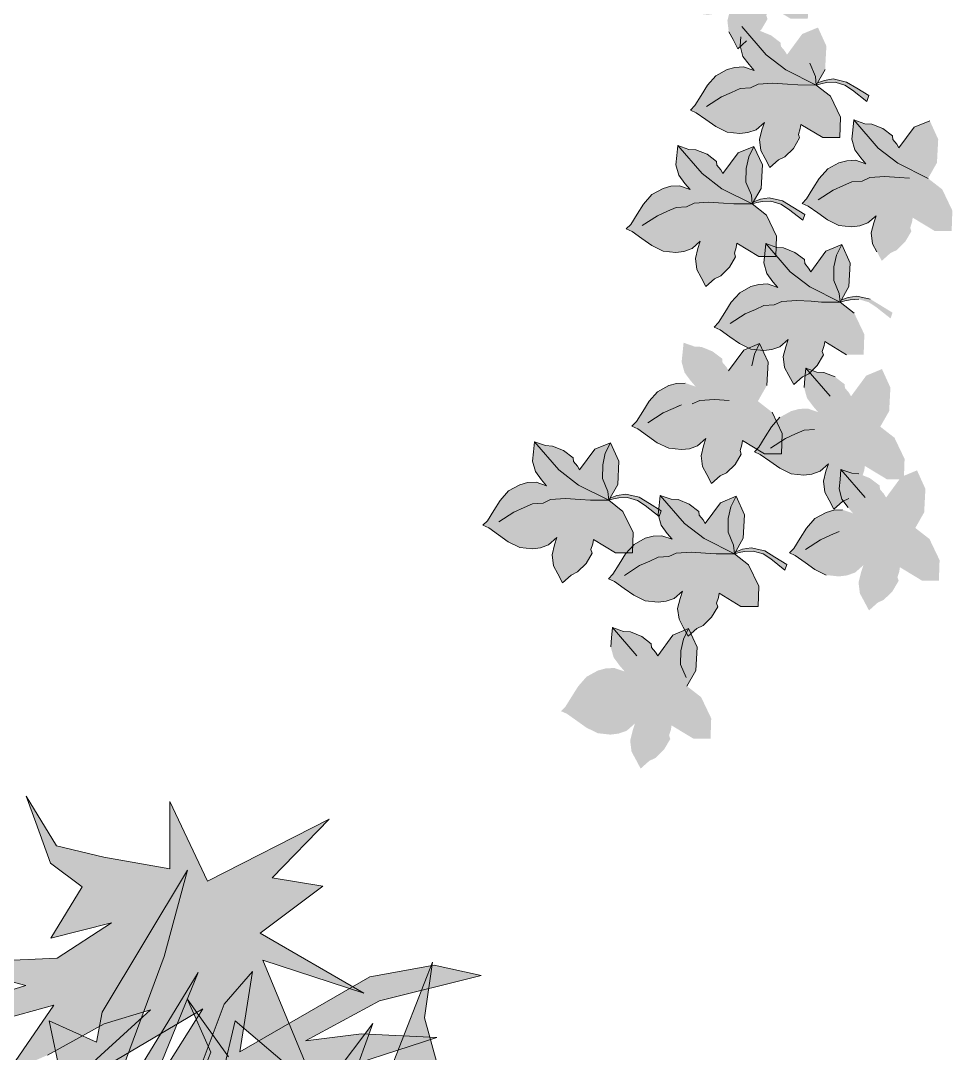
# Model space of a CAD drawing. Header units: metres. Extents: x -2072 to 1581266, y 0 to 323429.
# Drawn here: x 1344.939 to 1347.751, y 2060.964 to 2064.079 of the extents above; entities that cross this region are included whole.
import ezdxf

# ---------------------------------------------------------------- set-up
doc = ezdxf.new("R2010")
doc.units = ezdxf.units.M
doc.layers.add('ДЕНДРОПАРК', color=250, linetype='Continuous', lineweight=30)

# ---------------------------------------------------------------- blocks, each defined once
blk = doc.blocks.new('A$C3AC663BE')
at = {"layer": 'ДЕНДРОПАРК', "lineweight": 5}
h = blk.add_hatch(color=79, dxfattribs=at)
h.set_gradient(color1=(61, 99, 44), one_color=1, tint=1)
h.paths.add_polyline_path([(-0.0568, 0.7404), (-0.0645, 0.6867), (-0.0422, 0.6196), (0.0018, 0.5768), (0.0389, 0.6125), (0.0588, 0.6872), (0.0691, 0.6792), (0.0852, 0.6705), (0.0901, 0.6604), (0.1251, 0.6506), (0.1614, 0.6501), (0.1814, 0.6567), (0.2164, 0.658), (0.208, 0.6877), (0.2007, 0.714), (0.1808, 0.7406), (0.1547, 0.757), (0.1341, 0.7679), (0.1675, 0.7694), (0.1913, 0.7803), (0.2108, 0.7948), (0.2356, 0.8245), (0.2487, 0.8606), (0.2554, 0.896), (0.2621, 0.9314), (0.2695, 0.9493), (0.2501, 0.9502), (0.2151, 0.9589), (0.1802, 0.9677), (0.1419, 0.9708), (0.1046, 0.9607), (0.0832, 0.949), (0.0634, 0.932), (0.0481, 0.9023), (0.0468, 0.9255), (0.0428, 0.9561), (0.0269, 0.9853), (0.006, 1.0029), (-0.0174, 1.023), (-0.0332, 0.9917), (-0.0476, 0.9764), (-0.0623, 0.9432), (-0.0681, 0.9073), (-0.0608, 0.8986), (-0.0597, 0.8803), (-0.0567, 0.8677), (-0.1329, 0.8808), (-0.1809, 0.8621), (-0.1604, 0.8041), (-0.1088, 0.7558)])
h = blk.add_hatch(color=79, dxfattribs=at)
h.set_gradient(color1=(61, 99, 44), one_color=1, tint=1)
h.paths.add_polyline_path([(-0.0447, 0.3166), (-0.0524, 0.2629), (-0.0301, 0.1958), (0.0139, 0.1529), (0.0511, 0.1886), (0.071, 0.2634), (0.0812, 0.2554), (0.0973, 0.2467), (0.1022, 0.2365), (0.1372, 0.2267), (0.1735, 0.2262), (0.1935, 0.2329), (0.2285, 0.2341), (0.2201, 0.2638), (0.2128, 0.2902), (0.1929, 0.3168), (0.1668, 0.3332), (0.1462, 0.3441), (0.1797, 0.3456), (0.2034, 0.3564), (0.2229, 0.371), (0.2477, 0.4006), (0.2609, 0.4367), (0.2675, 0.4722), (0.2742, 0.5076), (0.2816, 0.5255), (0.2622, 0.5263), (0.2272, 0.5351), (0.1923, 0.5438), (0.154, 0.547), (0.1167, 0.5368), (0.0953, 0.5252), (0.0755, 0.5082), (0.0602, 0.4784), (0.0589, 0.5017), (0.0549, 0.5323), (0.0391, 0.5615), (0.0182, 0.5791), (-0.0053, 0.5991), (-0.0211, 0.5679), (-0.0355, 0.5525), (-0.0502, 0.5193), (-0.0559, 0.4834), (-0.0487, 0.4748), (-0.0476, 0.4565), (-0.0446, 0.4438), (-0.1208, 0.457), (-0.1688, 0.4382), (-0.1483, 0.3803), (-0.0966, 0.332)])
h = blk.add_hatch(color=79, dxfattribs=at)
h.set_gradient(color1=(61, 99, 44), one_color=1, tint=1)
h.paths.add_polyline_path([(0.3672, 0.3044), (0.3595, 0.2508), (0.3818, 0.1837), (0.4259, 0.1408), (0.463, 0.1765), (0.4829, 0.2513), (0.4931, 0.2433), (0.5092, 0.2346), (0.5141, 0.2244), (0.5491, 0.2146), (0.5854, 0.2141), (0.6054, 0.2207), (0.6404, 0.222), (0.632, 0.2517), (0.6247, 0.2781), (0.6048, 0.3047), (0.5787, 0.3211), (0.5581, 0.332), (0.5916, 0.3335), (0.6153, 0.3443), (0.6348, 0.3589), (0.6597, 0.3885), (0.6728, 0.4246), (0.6795, 0.4601), (0.6861, 0.4955), (0.6935, 0.5134), (0.6741, 0.5142), (0.6392, 0.523), (0.6042, 0.5317), (0.5659, 0.5349), (0.5286, 0.5247), (0.5072, 0.5131), (0.4874, 0.4961), (0.4721, 0.4663), (0.4708, 0.4896), (0.4668, 0.5202), (0.451, 0.5494), (0.4301, 0.567), (0.4066, 0.587), (0.3908, 0.5558), (0.3765, 0.5404), (0.3617, 0.5072), (0.356, 0.4713), (0.3632, 0.4626), (0.3643, 0.4443), (0.3673, 0.4317), (0.2911, 0.4449), (0.2431, 0.4261), (0.2636, 0.3682), (0.3153, 0.3199)])
h = blk.add_hatch(color=79, dxfattribs=at)
h.set_gradient(color1=(61, 99, 44), one_color=1, tint=1)
h.paths.add_polyline_path([(-0.5244, 0.0448), (-0.5321, -0.0089), (-0.5098, -0.076), (-0.4658, -0.1189), (-0.4287, -0.0831), (-0.4088, -0.0084), (-0.3985, -0.0164), (-0.3824, -0.0251), (-0.3775, -0.0353), (-0.3425, -0.045), (-0.3062, -0.0455), (-0.2862, -0.0389), (-0.2512, -0.0376), (-0.2596, -0.008), (-0.2669, 0.0184), (-0.2868, 0.045), (-0.3129, 0.0614), (-0.3335, 0.0723), (-0.3001, 0.0738), (-0.2763, 0.0846), (-0.2568, 0.0992), (-0.232, 0.1289), (-0.2189, 0.165), (-0.2122, 0.2004), (-0.2055, 0.2358), (-0.1981, 0.2537), (-0.2175, 0.2546), (-0.2525, 0.2633), (-0.2874, 0.272), (-0.3257, 0.2752), (-0.363, 0.265), (-0.3844, 0.2534), (-0.4042, 0.2364), (-0.4195, 0.2066), (-0.4208, 0.2299), (-0.4248, 0.2605), (-0.4407, 0.2897), (-0.4616, 0.3073), (-0.485, 0.3274), (-0.5008, 0.2961), (-0.5152, 0.2807), (-0.5299, 0.2475), (-0.5357, 0.2117), (-0.5284, 0.203), (-0.5273, 0.1847), (-0.5243, 0.172), (-0.6005, 0.1852), (-0.6485, 0.1665), (-0.628, 0.1085), (-0.5764, 0.0602)])
h = blk.add_hatch(color=79, dxfattribs=at)
h.set_gradient(color1=(61, 99, 44), one_color=1, tint=1)
h.paths.add_polyline_path([(-0.0447, 0.3166), (-0.0564, 0.3074), (-0.0704, 0.2986), (-0.0942, 0.288), (-0.1254, 0.2853), (-0.1522, 0.291), (-0.2044, 0.3068), (-0.2037, 0.2884), (-0.162, 0.281), (-0.1262, 0.2747), (-0.0853, 0.2808), (-0.0623, 0.2945), (-0.0459, 0.3091)])
h = blk.add_hatch(color=79, dxfattribs=at)
h.set_gradient(color1=(61, 99, 44), one_color=1, tint=1)
h.paths.add_polyline_path([(0.3672, 0.3044), (0.3555, 0.2953), (0.3415, 0.2865), (0.3177, 0.2758), (0.2865, 0.2732), (0.2597, 0.2789), (0.2075, 0.2947), (0.2082, 0.2763), (0.2499, 0.2689), (0.2857, 0.2626), (0.3266, 0.2687), (0.3496, 0.2824), (0.366, 0.297)])
h = blk.add_hatch(color=79, dxfattribs=at)
h.set_gradient(color1=(61, 99, 44), one_color=1, tint=1)
h.paths.add_polyline_path([(0.0575, -0.138), (0.0497, -0.1916), (0.072, -0.2587), (0.1161, -0.3016), (0.1532, -0.2659), (0.1731, -0.1911), (0.1833, -0.1992), (0.1995, -0.2078), (0.2043, -0.218), (0.2393, -0.2278), (0.2757, -0.2283), (0.2956, -0.2217), (0.3306, -0.2204), (0.3222, -0.1907), (0.315, -0.1643), (0.2951, -0.1377), (0.2689, -0.1213), (0.2483, -0.1104), (0.2818, -0.1089), (0.3055, -0.0981), (0.325, -0.0835), (0.3499, -0.0539), (0.363, -0.0178), (0.3697, 0.0176), (0.373, 0.0353), (0.3837, 0.071), (0.3644, 0.0718), (0.3294, 0.0806), (0.2944, 0.0893), (0.2562, 0.0925), (0.2188, 0.0823), (0.1974, 0.0707), (0.1777, 0.0536), (0.1623, 0.0239), (0.161, 0.0471), (0.157, 0.0777), (0.1412, 0.1069), (0.1203, 0.1246), (0.0968, 0.1446), (0.081, 0.1134), (0.0667, 0.098), (0.0519, 0.0648), (0.0462, 0.0289), (0.0534, 0.0202), (0.0545, 0.0019), (0.0575, -0.0107), (-0.0187, 0.0025), (-0.0667, -0.0163), (-0.0461, -0.0742), (0.0055, -0.1226)])
h = blk.add_hatch(color=79, dxfattribs=at)
h.set_gradient(color1=(61, 99, 44), one_color=1, tint=1)
h.paths.add_polyline_path([(-0.3145, -0.2011), (-0.3223, -0.2548), (-0.3, -0.3219), (-0.2559, -0.3648), (-0.2188, -0.329), (-0.1989, -0.2543), (-0.1887, -0.2623), (-0.1725, -0.271), (-0.1677, -0.2811), (-0.1327, -0.2909), (-0.0964, -0.2914), (-0.0764, -0.2848), (-0.0414, -0.2835), (-0.0498, -0.2538), (-0.0571, -0.2275), (-0.077, -0.2009), (-0.1031, -0.1845), (-0.1237, -0.1736), (-0.0902, -0.1721), (-0.0665, -0.1613), (-0.047, -0.1467), (-0.0221, -0.117), (-0.009, -0.0809), (-0.0023, -0.0455), (0.0044, -0.0101), (0.0117, 0.0078), (-0.0077, 0.0087), (-0.0426, 0.0174), (-0.0776, 0.0261), (-0.1159, 0.0293), (-0.1532, 0.0191), (-0.1746, 0.0075), (-0.1944, -0.0095), (-0.2097, -0.0393), (-0.211, -0.016), (-0.215, 0.0146), (-0.2308, 0.0438), (-0.2517, 0.0614), (-0.2752, 0.0815), (-0.291, 0.0502), (-0.3053, 0.0349), (-0.3201, 0.0016), (-0.3258, -0.0342), (-0.3186, -0.0429), (-0.3175, -0.0612), (-0.3145, -0.0738), (-0.3907, -0.0607), (-0.4387, -0.0794), (-0.4182, -0.1374), (-0.3665, -0.1857)])
h = blk.add_hatch(color=79, dxfattribs=at)
h.set_gradient(color1=(61, 99, 44), one_color=1, tint=1)
h.paths.add_polyline_path([(-0.0644, -0.5067), (-0.0722, -0.5603), (-0.0499, -0.6274), (-0.0058, -0.6703), (0.0313, -0.6346), (0.0512, -0.5598), (0.0614, -0.5678), (0.0776, -0.5765), (0.0824, -0.5867), (0.1174, -0.5965), (0.1538, -0.597), (0.1737, -0.5904), (0.2087, -0.5891), (0.2003, -0.5594), (0.193, -0.533), (0.1731, -0.5064), (0.147, -0.49), (0.1264, -0.4791), (0.1599, -0.4776), (0.1836, -0.4668), (0.2031, -0.4522), (0.228, -0.4226), (0.2411, -0.3865), (0.2478, -0.3511), (0.2545, -0.3156), (0.2618, -0.2977), (0.2424, -0.2969), (0.2075, -0.2881), (0.1725, -0.2794), (0.1342, -0.2762), (0.0969, -0.2864), (0.0755, -0.298), (0.0557, -0.315), (0.0404, -0.3448), (0.0391, -0.3215), (0.0351, -0.291), (0.0193, -0.2617), (-0.0016, -0.2441), (-0.0251, -0.2241), (-0.0409, -0.2553), (-0.0552, -0.2707), (-0.07, -0.3039), (-0.0757, -0.3398), (-0.0685, -0.3485), (-0.0674, -0.3668), (-0.0644, -0.3794), (-0.1406, -0.3662), (-0.1886, -0.385), (-0.1681, -0.4429), (-0.1164, -0.4912)])
h = blk.add_hatch(color=79, dxfattribs=at)
h.set_gradient(color1=(61, 99, 44), one_color=1, tint=1)
h.paths.add_polyline_path([(0.2903, -0.6856), (0.2826, -0.7393), (0.3049, -0.8064), (0.3489, -0.8493), (0.3861, -0.8135), (0.406, -0.7388), (0.4162, -0.7468), (0.4323, -0.7555), (0.4372, -0.7657), (0.4722, -0.7755), (0.5085, -0.7759), (0.5285, -0.7693), (0.5635, -0.768), (0.5551, -0.7384), (0.5478, -0.712), (0.5279, -0.6854), (0.5018, -0.669), (0.4812, -0.6581), (0.5147, -0.6566), (0.5384, -0.6458), (0.5579, -0.6312), (0.5827, -0.6015), (0.5959, -0.5655), (0.6025, -0.53), (0.6092, -0.4946), (0.6166, -0.4767), (0.5972, -0.4758), (0.5622, -0.4671), (0.5273, -0.4584), (0.489, -0.4552), (0.4517, -0.4654), (0.4303, -0.477), (0.4105, -0.494), (0.3952, -0.5238), (0.3939, -0.5005), (0.3899, -0.4699), (0.3741, -0.4407), (0.3532, -0.4231), (0.3297, -0.403), (0.3139, -0.4343), (0.2995, -0.4497), (0.2848, -0.4829), (0.2791, -0.5187), (0.2863, -0.5274), (0.2874, -0.5457), (0.2904, -0.5584), (0.2142, -0.5452), (0.1662, -0.564), (0.1867, -0.6219), (0.2384, -0.6702)])
h = blk.add_hatch(color=79, dxfattribs=at)
h.set_gradient(color1=(61, 99, 44), one_color=1, tint=1)
h.paths.add_polyline_path([(-0.0644, -0.5067), (-0.0761, -0.5158), (-0.0902, -0.5246), (-0.114, -0.5353), (-0.1452, -0.5379), (-0.1719, -0.5322), (-0.2242, -0.5164), (-0.2235, -0.5348), (-0.1818, -0.5422), (-0.146, -0.5485), (-0.1051, -0.5424), (-0.0821, -0.5287), (-0.0657, -0.5141)])
h = blk.add_hatch(color=79, dxfattribs=at)
h.set_gradient(color1=(61, 99, 44), one_color=1, tint=1)
h.paths.add_polyline_path([(-0.1756, -0.9511), (-0.1833, -1.0048), (-0.1611, -1.0719), (-0.117, -1.1147), (-0.0799, -1.079), (-0.06, -1.0043), (-0.0498, -1.0123), (-0.0336, -1.0209), (-0.0287, -1.0311), (0.0063, -1.0409), (0.0426, -1.0414), (0.0625, -1.0348), (0.0975, -1.0335), (0.0892, -1.0038), (0.0819, -0.9775), (0.062, -0.9509), (0.0359, -0.9344), (0.0153, -0.9236), (0.0487, -0.9221), (0.0724, -0.9112), (0.092, -0.8966), (0.1168, -0.867), (0.1299, -0.8309), (0.1366, -0.7955), (0.1433, -0.7601), (0.1506, -0.7421), (0.1313, -0.7413), (0.0963, -0.7326), (0.0613, -0.7238), (0.0231, -0.7207), (-0.0142, -0.7308), (-0.0357, -0.7425), (-0.0554, -0.7595), (-0.0708, -0.7892), (-0.072, -0.766), (-0.076, -0.7354), (-0.0919, -0.7062), (-0.1128, -0.6885), (-0.1362, -0.6685), (-0.152, -0.6998), (-0.1664, -0.7151), (-0.1811, -0.7483), (-0.1869, -0.7842), (-0.1797, -0.7929), (-0.1785, -0.8112), (-0.1756, -0.8238), (-0.2518, -0.8107), (-0.2997, -0.8294), (-0.2792, -0.8874), (-0.2276, -0.9357)])
h = blk.add_hatch(color=79, dxfattribs=at)
h.set_gradient(color1=(61, 99, 44), one_color=1, tint=1)
h.paths.add_polyline_path([(0.2903, -0.6856), (0.2786, -0.6947), (0.2646, -0.7036), (0.2408, -0.7142), (0.2096, -0.7169), (0.1828, -0.7112), (0.1306, -0.6953), (0.1313, -0.7138), (0.173, -0.7211), (0.2088, -0.7275), (0.2497, -0.7213), (0.2727, -0.7077), (0.2891, -0.6931)])
h = blk.add_hatch(color=79, dxfattribs=at)
h.set_gradient(color1=(61, 99, 44), one_color=1, tint=1)
h.paths.add_polyline_path([(0.2412, -1.09), (0.2335, -1.1436), (0.2558, -1.2108), (0.2998, -1.2536), (0.337, -1.2179), (0.3569, -1.1432), (0.3671, -1.1512), (0.3832, -1.1598), (0.3881, -1.17), (0.4231, -1.1798), (0.4594, -1.1803), (0.4794, -1.1737), (0.5144, -1.1724), (0.506, -1.1427), (0.4987, -1.1164), (0.4788, -1.0897), (0.4527, -1.0733), (0.4321, -1.0624), (0.4656, -1.0609), (0.4893, -1.0501), (0.5088, -1.0355), (0.5336, -1.0059), (0.5468, -0.9698), (0.5535, -0.9344), (0.5601, -0.899), (0.5675, -0.881), (0.5481, -0.8802), (0.5132, -0.8715), (0.4782, -0.8627), (0.4399, -0.8595), (0.4026, -0.8697), (0.3812, -0.8813), (0.3614, -0.8984), (0.3461, -0.9281), (0.3448, -0.9049), (0.3408, -0.8743), (0.325, -0.8451), (0.3041, -0.8274), (0.2806, -0.8074), (0.2648, -0.8387), (0.2505, -0.854), (0.2357, -0.8872), (0.23, -0.9231), (0.2372, -0.9318), (0.2383, -0.9501), (0.2413, -0.9627), (0.1651, -0.9495), (0.1171, -0.9683), (0.1376, -1.0263), (0.1893, -1.0746)])
h = blk.add_hatch(color=79, dxfattribs=at)
h.set_gradient(color1=(61, 99, 44), one_color=1, tint=1)
h.paths.add_polyline_path([(0.2412, -1.09), (0.2295, -1.0991), (0.2155, -1.108), (0.1917, -1.1186), (0.1605, -1.1213), (0.1337, -1.1155), (0.0815, -1.0997), (0.0822, -1.1181), (0.1239, -1.1255), (0.1597, -1.1318), (0.2006, -1.1257), (0.2236, -1.112), (0.24, -1.0974)])
h = blk.add_hatch(color=79, dxfattribs=at)
h.set_gradient(color1=(61, 99, 44), one_color=1, tint=1)
h.paths.add_polyline_path([(0.4622, -1.3885), (0.4544, -1.4422), (0.4767, -1.5093), (0.5208, -1.5522), (0.5579, -1.5164), (0.5778, -1.4417), (0.588, -1.4497), (0.6042, -1.4584), (0.609, -1.4686), (0.644, -1.4783), (0.6804, -1.4788), (0.7003, -1.4722), (0.7353, -1.4709), (0.7269, -1.4412), (0.7197, -1.4149), (0.6998, -1.3883), (0.6736, -1.3719), (0.653, -1.361), (0.6865, -1.3595), (0.7102, -1.3487), (0.7297, -1.3341), (0.7546, -1.3044), (0.7677, -1.2683), (0.7744, -1.2329), (0.7811, -1.1975), (0.7884, -1.1796), (0.7691, -1.1787), (0.7341, -1.17), (0.6991, -1.1613), (0.6608, -1.1581), (0.6235, -1.1683), (0.6021, -1.1799), (0.5824, -1.1969), (0.567, -1.2267), (0.5657, -1.2034), (0.5617, -1.1728), (0.5459, -1.1436), (0.525, -1.126), (0.5015, -1.1059), (0.4857, -1.1372), (0.4714, -1.1525), (0.4566, -1.1858), (0.4509, -1.2216), (0.4581, -1.2303), (0.4592, -1.2486), (0.4622, -1.2613), (0.386, -1.2481), (0.338, -1.2668), (0.3586, -1.3248), (0.4102, -1.3731)])
for p, q in [((-0.0568, 0.7404), (-0.0645, 0.6867)), ((-0.0447, 0.7169), (-0.0149, 0.6863)), ((-0.0645, 0.6867), (-0.0422, 0.6196)), ((-0.0149, 0.6863), (-0.0005, 0.6478)), ((0.0389, 0.6125), (0.0588, 0.6872)), ((0.0588, 0.6872), (0.0691, 0.6792)), ((0.1172, 0.7102), (0.2164, 0.658)), ((0.208, 0.6877), (0.2007, 0.714)), ((0.2164, 0.658), (0.208, 0.6877)), ((0.0691, 0.6792), (0.0852, 0.6705)), ((0.0852, 0.6705), (0.0901, 0.6604)), ((0.0901, 0.6604), (0.1251, 0.6506)), ((0.1614, 0.6501), (0.1814, 0.6567)), ((0.1814, 0.6567), (0.2164, 0.658)), ((-0.0005, 0.6478), (0.0048, 0.6124)), ((0.1251, 0.6506), (0.1614, 0.6501)), ((-0.0422, 0.6196), (0.0018, 0.5768)), ((-0.0211, 0.5679), (-0.0053, 0.5991)), ((-0.0053, 0.5991), (0.0182, 0.5791)), ((0.0018, 0.5768), (0.0389, 0.6125)), ((0.0048, 0.6124), (0.0018, 0.5768)), ((-0.0355, 0.5525), (-0.0211, 0.5679)), ((0.0182, 0.5791), (0.0391, 0.5615)), ((0.0391, 0.5615), (0.0549, 0.5323)), ((0.3908, 0.5558), (0.4066, 0.587)), ((0.4066, 0.587), (0.4301, 0.567)), ((0.4301, 0.567), (0.451, 0.5494)), ((-0.0502, 0.5193), (-0.0355, 0.5525)), ((0.0549, 0.5323), (0.0589, 0.5017)), ((0.0953, 0.5252), (0.1167, 0.5368)), ((0.1167, 0.5368), (0.154, 0.547)), ((0.154, 0.547), (0.1923, 0.5438)), ((0.1923, 0.5438), (0.2272, 0.5351)), ((0.2272, 0.5351), (0.2622, 0.5263)), ((0.3617, 0.5072), (0.3765, 0.5404)), ((0.3765, 0.5404), (0.3908, 0.5558)), ((0.451, 0.5494), (0.4668, 0.5202)), ((0.5286, 0.5247), (0.5659, 0.5349)), ((0.5659, 0.5349), (0.6042, 0.5317)), ((0.6042, 0.5317), (0.6392, 0.523)), ((-0.0559, 0.4834), (-0.0502, 0.5193)), ((0.0589, 0.5017), (0.0602, 0.4784)), ((0.0602, 0.4784), (0.0755, 0.5082)), ((0.0755, 0.5082), (0.0953, 0.5252)), ((0.2622, 0.5263), (0.2816, 0.5255)), ((0.2675, 0.4722), (0.2742, 0.5076)), ((0.2742, 0.5076), (0.2816, 0.5255)), ((0.356, 0.4713), (0.3617, 0.5072)), ((0.4668, 0.5202), (0.4708, 0.4896)), ((0.4874, 0.4961), (0.5072, 0.5131)), ((0.5072, 0.5131), (0.5286, 0.5247)), ((0.6392, 0.523), (0.6741, 0.5142)), ((0.6741, 0.5142), (0.6935, 0.5134)), ((0.6861, 0.4955), (0.6935, 0.5134)), ((-0.0487, 0.4748), (-0.0559, 0.4834)), ((-0.0476, 0.4565), (-0.0487, 0.4748)), ((0.2089, 0.454), (0.2405, 0.498)), ((0.2609, 0.4367), (0.2675, 0.4722)), ((0.3632, 0.4626), (0.356, 0.4713)), ((0.4708, 0.4896), (0.4721, 0.4663)), ((0.4721, 0.4663), (0.4874, 0.4961)), ((0.6208, 0.4419), (0.6524, 0.4859)), ((0.6795, 0.4601), (0.6861, 0.4955)), ((-0.1688, 0.4382), (-0.1208, 0.457)), ((-0.1483, 0.3803), (-0.1688, 0.4382)), ((-0.1208, 0.457), (-0.0446, 0.4438)), ((-0.0446, 0.4438), (-0.0476, 0.4565)), ((0.1853, 0.4301), (0.2089, 0.454)), ((0.2431, 0.4261), (0.2911, 0.4449)), ((0.2477, 0.4006), (0.2609, 0.4367)), ((0.2911, 0.4449), (0.3673, 0.4317)), ((0.3643, 0.4443), (0.3632, 0.4626)), ((0.3673, 0.4317), (0.3643, 0.4443)), ((0.5972, 0.418), (0.6208, 0.4419)), ((0.6728, 0.4246), (0.6795, 0.4601)), ((0.1371, 0.3967), (0.1657, 0.4103)), ((0.1657, 0.4103), (0.1853, 0.4301)), ((0.2636, 0.3682), (0.2431, 0.4261)), ((0.5776, 0.3982), (0.5972, 0.418)), ((0.6597, 0.3885), (0.6728, 0.4246)), ((-0.0966, 0.332), (-0.1483, 0.3803)), ((0.0791, 0.3593), (0.1197, 0.3785)), ((0.1197, 0.3785), (0.1371, 0.3967)), ((0.2229, 0.371), (0.2477, 0.4006)), ((0.5316, 0.3664), (0.549, 0.3846)), ((0.549, 0.3846), (0.5776, 0.3982)), ((0.6348, 0.3589), (0.6597, 0.3885)), ((0.0072, 0.3366), (0.0372, 0.346)), ((0.0372, 0.346), (0.0791, 0.3593)), ((0.1462, 0.3441), (0.1797, 0.3456)), ((0.1668, 0.3332), (0.1462, 0.3441)), ((0.1797, 0.3456), (0.2034, 0.3564)), ((0.2034, 0.3564), (0.2229, 0.371)), ((0.3153, 0.3199), (0.2636, 0.3682)), ((0.4491, 0.3339), (0.491, 0.3472)), ((0.491, 0.3472), (0.5316, 0.3664)), ((0.5916, 0.3335), (0.6153, 0.3443)), ((0.6153, 0.3443), (0.6348, 0.3589)), ((-0.0447, 0.3166), (-0.0966, 0.332)), ((-0.0447, 0.3166), (-0.0564, 0.3074)), ((-0.0447, 0.3166), (-0.0524, 0.2629)), ((-0.0459, 0.3091), (-0.0447, 0.3166)), ((-0.0447, 0.3166), (0.0072, 0.3366)), ((-0.0447, 0.3166), (-0.0326, 0.293)), ((-0.0447, 0.3166), (0.0573, 0.3071)), ((0.1929, 0.3168), (0.1668, 0.3332)), ((0.2128, 0.2902), (0.1929, 0.3168)), ((0.3672, 0.3044), (0.3153, 0.3199)), ((0.3672, 0.3044), (0.4191, 0.3245)), ((0.4191, 0.3245), (0.4491, 0.3339)), ((0.5581, 0.332), (0.5916, 0.3335)), ((0.5787, 0.3211), (0.5581, 0.332)), ((0.6048, 0.3047), (0.5787, 0.3211)), ((-0.1522, 0.291), (-0.2044, 0.3068)), ((-0.2044, 0.3068), (-0.2037, 0.2884)), ((-0.2037, 0.2884), (-0.162, 0.281)), ((-0.162, 0.281), (-0.1262, 0.2747)), ((-0.1254, 0.2853), (-0.1522, 0.291)), ((-0.1262, 0.2747), (-0.0853, 0.2808)), ((-0.0942, 0.288), (-0.1254, 0.2853)), ((-0.0704, 0.2986), (-0.0942, 0.288)), ((-0.0853, 0.2808), (-0.0623, 0.2945)), ((-0.0564, 0.3074), (-0.0704, 0.2986)), ((-0.0623, 0.2945), (-0.0459, 0.3091)), ((-0.0326, 0.293), (-0.0028, 0.2624)), ((0.0573, 0.3071), (0.1294, 0.2864)), ((0.1294, 0.2864), (0.2285, 0.2341)), ((0.2597, 0.2789), (0.2075, 0.2947)), ((0.2075, 0.2947), (0.2082, 0.2763)), ((0.2201, 0.2638), (0.2128, 0.2902)), ((0.3415, 0.2865), (0.3177, 0.2758)), ((0.3266, 0.2687), (0.3496, 0.2824)), ((0.3555, 0.2953), (0.3415, 0.2865)), ((0.3496, 0.2824), (0.366, 0.297)), ((0.3672, 0.3044), (0.3555, 0.2953)), ((0.3672, 0.3044), (0.3595, 0.2508)), ((0.366, 0.297), (0.3672, 0.3044)), ((0.3672, 0.3044), (0.3793, 0.2809)), ((0.3672, 0.3044), (0.4693, 0.295)), ((0.3793, 0.2809), (0.4091, 0.2503)), ((0.4693, 0.295), (0.5413, 0.2743)), ((0.6247, 0.2781), (0.6048, 0.3047)), ((-0.3257, 0.2752), (-0.2874, 0.272)), ((-0.2874, 0.272), (-0.2525, 0.2633)), ((-0.2525, 0.2633), (-0.2175, 0.2546)), ((-0.2175, 0.2546), (-0.1981, 0.2537)), ((-0.2055, 0.2358), (-0.1981, 0.2537)), ((-0.0524, 0.2629), (-0.0301, 0.1958)), ((-0.0028, 0.2624), (0.0116, 0.2239)), ((0.0511, 0.1886), (0.071, 0.2634)), ((0.071, 0.2634), (0.0812, 0.2554)), ((0.0812, 0.2554), (0.0973, 0.2467)), ((0.2082, 0.2763), (0.2499, 0.2689)), ((0.2285, 0.2341), (0.2201, 0.2638)), ((0.2499, 0.2689), (0.2857, 0.2626)), ((0.2865, 0.2732), (0.2597, 0.2789)), ((0.2857, 0.2626), (0.3266, 0.2687)), ((0.3177, 0.2758), (0.2865, 0.2732)), ((0.3595, 0.2508), (0.3818, 0.1837)), ((0.4091, 0.2503), (0.4235, 0.2118)), ((0.463, 0.1765), (0.4829, 0.2513)), ((0.4829, 0.2513), (0.4931, 0.2433)), ((0.5413, 0.2743), (0.6404, 0.222)), ((0.632, 0.2517), (0.6247, 0.2781)), ((0.6404, 0.222), (0.632, 0.2517)), ((-0.2708, 0.1822), (-0.2393, 0.2263)), ((-0.2122, 0.2004), (-0.2055, 0.2358)), ((0.0116, 0.2239), (0.0169, 0.1885)), ((0.0973, 0.2467), (0.1022, 0.2365)), ((0.1022, 0.2365), (0.1372, 0.2267)), ((0.1372, 0.2267), (0.1735, 0.2262)), ((0.1735, 0.2262), (0.1935, 0.2329)), ((0.1935, 0.2329), (0.2285, 0.2341)), ((0.4931, 0.2433), (0.5092, 0.2346)), ((0.5092, 0.2346), (0.5141, 0.2244)), ((0.5141, 0.2244), (0.5491, 0.2146)), ((0.5854, 0.2141), (0.6054, 0.2207)), ((0.6054, 0.2207), (0.6404, 0.222)), ((-0.2189, 0.165), (-0.2122, 0.2004)), ((-0.0301, 0.1958), (0.0139, 0.1529)), ((0.0139, 0.1529), (0.0511, 0.1886)), ((0.0169, 0.1885), (0.0139, 0.1529)), ((0.4235, 0.2118), (0.4288, 0.1764)), ((0.5491, 0.2146), (0.5854, 0.2141)), ((-0.314, 0.1385), (-0.2944, 0.1583)), ((-0.2944, 0.1583), (-0.2708, 0.1822)), ((-0.232, 0.1289), (-0.2189, 0.165)), ((0.3818, 0.1837), (0.4259, 0.1408)), ((0.4259, 0.1408), (0.463, 0.1765)), ((0.4288, 0.1764), (0.4259, 0.1408)), ((-0.2568, 0.0992), (-0.232, 0.1289)), ((0.081, 0.1134), (0.0968, 0.1446)), ((0.0968, 0.1446), (0.1203, 0.1246)), ((-0.2763, 0.0846), (-0.2568, 0.0992)), ((0.0519, 0.0648), (0.0667, 0.098)), ((0.0667, 0.098), (0.081, 0.1134)), ((0.1203, 0.1246), (0.1412, 0.1069)), ((0.1412, 0.1069), (0.157, 0.0777)), ((-0.3001, 0.0738), (-0.2763, 0.0846)), ((-0.291, 0.0502), (-0.2752, 0.0815)), ((-0.2752, 0.0815), (-0.2517, 0.0614)), ((0.0462, 0.0289), (0.0519, 0.0648)), ((0.157, 0.0777), (0.161, 0.0471)), ((0.1777, 0.0536), (0.1974, 0.0707)), ((0.1974, 0.0707), (0.2188, 0.0823)), ((0.2188, 0.0823), (0.2562, 0.0925)), ((0.2562, 0.0925), (0.2944, 0.0893)), ((0.2944, 0.0893), (0.3294, 0.0806)), ((0.3294, 0.0806), (0.3644, 0.0718)), ((0.3644, 0.0718), (0.3837, 0.071)), ((0.3764, 0.0531), (0.3837, 0.071)), ((-0.2868, 0.045), (-0.3129, 0.0614)), ((-0.3053, 0.0349), (-0.291, 0.0502)), ((-0.2669, 0.0184), (-0.2868, 0.045)), ((-0.2517, 0.0614), (-0.2308, 0.0438)), ((-0.2308, 0.0438), (-0.215, 0.0146)), ((0.161, 0.0471), (0.1623, 0.0239)), ((0.1623, 0.0239), (0.1777, 0.0536)), ((0.3111, -0.0005), (0.3426, 0.0435)), ((0.3697, 0.0176), (0.3764, 0.0531)), ((-0.3504, 0.0146), (-0.2512, -0.0376)), ((-0.2596, -0.008), (-0.2669, 0.0184)), ((-0.215, 0.0146), (-0.211, -0.016)), ((-0.1944, -0.0095), (-0.1746, 0.0075)), ((-0.1746, 0.0075), (-0.1532, 0.0191)), ((-0.1532, 0.0191), (-0.1159, 0.0293)), ((-0.1159, 0.0293), (-0.0776, 0.0261)), ((-0.0776, 0.0261), (-0.0426, 0.0174)), ((-0.0667, -0.0163), (-0.0187, 0.0025)), ((-0.0426, 0.0174), (-0.0077, 0.0087)), ((-0.0187, 0.0025), (0.0575, -0.0107)), ((-0.0077, 0.0087), (0.0117, 0.0078)), ((0.0044, -0.0101), (0.0117, 0.0078)), ((0.0534, 0.0202), (0.0462, 0.0289)), ((0.0545, 0.0019), (0.0534, 0.0202)), ((0.0575, -0.0107), (0.0545, 0.0019)), ((0.363, -0.0178), (0.3697, 0.0176)), ((-0.2512, -0.0376), (-0.2596, -0.008)), ((-0.211, -0.016), (-0.2097, -0.0393)), ((-0.2097, -0.0393), (-0.1944, -0.0095)), ((-0.0461, -0.0742), (-0.0667, -0.0163)), ((-0.061, -0.0637), (-0.0294, -0.0196)), ((-0.0023, -0.0455), (0.0044, -0.0101)), ((0.2678, -0.0442), (0.2875, -0.0244)), ((0.2875, -0.0244), (0.3111, -0.0005)), ((0.3499, -0.0539), (0.363, -0.0178)), ((-0.3062, -0.0455), (-0.2862, -0.0389)), ((-0.2862, -0.0389), (-0.2512, -0.0376)), ((-0.009, -0.0809), (-0.0023, -0.0455)), ((0.2219, -0.076), (0.2393, -0.0579)), ((0.2777, -0.0343), (0.2678, -0.0442)), ((0.325, -0.0835), (0.3499, -0.0539)), ((-0.1042, -0.1074), (-0.0846, -0.0876)), ((-0.0846, -0.0876), (-0.061, -0.0637)), ((0.0055, -0.1226), (-0.0461, -0.0742)), ((-0.0221, -0.117), (-0.009, -0.0809)), ((0.1812, -0.0952), (0.2219, -0.076)), ((0.3055, -0.0981), (0.325, -0.0835)), ((-0.1328, -0.121), (-0.1042, -0.1074)), ((0.1393, -0.1085), (0.1812, -0.0952)), ((0.2818, -0.1089), (0.3055, -0.0981)), ((0.0497, -0.1916), (0.072, -0.2587)), ((0.1532, -0.2659), (0.1731, -0.1911)), ((-0.1405, -0.2313), (-0.0414, -0.2835)), ((-0.0498, -0.2538), (-0.0571, -0.2275)), ((-0.0409, -0.2553), (-0.0251, -0.2241)), ((-0.0251, -0.2241), (-0.0016, -0.2441)), ((-0.0016, -0.2441), (0.0193, -0.2617)), ((0.1138, -0.2306), (0.1191, -0.266)), ((-0.07, -0.3039), (-0.0552, -0.2707)), ((-0.0552, -0.2707), (-0.0409, -0.2553)), ((-0.0414, -0.2835), (-0.0498, -0.2538)), ((0.0193, -0.2617), (0.0351, -0.291)), ((0.072, -0.2587), (0.1161, -0.3016)), ((0.0969, -0.2864), (0.1342, -0.2762)), ((0.1161, -0.3016), (0.1532, -0.2659)), ((0.1191, -0.266), (0.1161, -0.3016)), ((0.1342, -0.2762), (0.1725, -0.2794)), ((0.1725, -0.2794), (0.2075, -0.2881)), ((-0.1327, -0.2909), (-0.0964, -0.2914)), ((-0.0964, -0.2914), (-0.0764, -0.2848)), ((-0.0764, -0.2848), (-0.0414, -0.2835)), ((-0.0757, -0.3398), (-0.07, -0.3039)), ((0.0351, -0.291), (0.0391, -0.3215)), ((0.0557, -0.315), (0.0755, -0.298)), ((0.0755, -0.298), (0.0969, -0.2864)), ((0.2075, -0.2881), (0.2424, -0.2969)), ((0.2424, -0.2969), (0.2618, -0.2977)), ((0.2545, -0.3156), (0.2618, -0.2977)), ((-0.0685, -0.3485), (-0.0757, -0.3398)), ((0.0391, -0.3215), (0.0404, -0.3448)), ((0.0404, -0.3448), (0.0557, -0.315)), ((0.1891, -0.3692), (0.2207, -0.3252)), ((0.2478, -0.3511), (0.2545, -0.3156)), ((-0.1406, -0.3662), (-0.0644, -0.3794)), ((-0.0674, -0.3668), (-0.0685, -0.3485)), ((-0.0644, -0.3794), (-0.0674, -0.3668)), ((0.1655, -0.3931), (0.1891, -0.3692)), ((0.2411, -0.3865), (0.2478, -0.3511)), ((0.1459, -0.4129), (0.1655, -0.3931)), ((0.228, -0.4226), (0.2411, -0.3865)), ((0.3139, -0.4343), (0.3297, -0.403)), ((0.3297, -0.403), (0.3532, -0.4231)), ((0.0999, -0.4447), (0.1173, -0.4266)), ((0.1173, -0.4266), (0.1459, -0.4129)), ((0.2031, -0.4522), (0.228, -0.4226)), ((0.2995, -0.4497), (0.3139, -0.4343)), ((0.3532, -0.4231), (0.3741, -0.4407)), ((0.0174, -0.4772), (0.0593, -0.4639)), ((0.0593, -0.4639), (0.0999, -0.4447)), ((0.1599, -0.4776), (0.1836, -0.4668)), ((0.1836, -0.4668), (0.2031, -0.4522)), ((0.2848, -0.4829), (0.2995, -0.4497)), ((0.3741, -0.4407), (0.3899, -0.4699)), ((0.4303, -0.477), (0.4517, -0.4654)), ((0.4517, -0.4654), (0.489, -0.4552)), ((0.489, -0.4552), (0.5273, -0.4584)), ((0.5273, -0.4584), (0.5622, -0.4671)), ((0.5622, -0.4671), (0.5972, -0.4758)), ((-0.0644, -0.5067), (-0.1164, -0.4912)), ((-0.0644, -0.5067), (-0.0126, -0.4867)), ((-0.0126, -0.4867), (0.0174, -0.4772)), ((0.1264, -0.4791), (0.1599, -0.4776)), ((0.147, -0.49), (0.1264, -0.4791)), ((0.1731, -0.5064), (0.147, -0.49)), ((0.2791, -0.5187), (0.2848, -0.4829)), ((0.3899, -0.4699), (0.3939, -0.5005)), ((0.3952, -0.5238), (0.4105, -0.494)), ((0.4105, -0.494), (0.4303, -0.477)), ((0.5972, -0.4758), (0.6166, -0.4767)), ((0.6025, -0.53), (0.6092, -0.4946)), ((0.6092, -0.4946), (0.6166, -0.4767)), ((-0.0902, -0.5246), (-0.114, -0.5353)), ((-0.1051, -0.5424), (-0.0821, -0.5287)), ((-0.0761, -0.5158), (-0.0902, -0.5246)), ((-0.0821, -0.5287), (-0.0657, -0.5141)), ((-0.0644, -0.5067), (-0.0761, -0.5158)), ((-0.0644, -0.5067), (-0.0722, -0.5603)), ((-0.0657, -0.5141), (-0.0644, -0.5067)), ((-0.0644, -0.5067), (-0.0524, -0.5302)), ((-0.0644, -0.5067), (0.0376, -0.5161)), ((0.0376, -0.5161), (0.1096, -0.5368)), ((0.193, -0.533), (0.1731, -0.5064)), ((0.2863, -0.5274), (0.2791, -0.5187)), ((0.2874, -0.5457), (0.2863, -0.5274)), ((0.3939, -0.5005), (0.3952, -0.5238)), ((0.5439, -0.5482), (0.5755, -0.5041)), ((-0.146, -0.5485), (-0.1051, -0.5424)), ((-0.0722, -0.5603), (-0.0499, -0.6274)), ((-0.0524, -0.5302), (-0.0225, -0.5608)), ((0.0313, -0.6346), (0.0512, -0.5598)), ((0.0512, -0.5598), (0.0614, -0.5678)), ((0.1096, -0.5368), (0.2087, -0.5891)), ((0.1662, -0.564), (0.2142, -0.5452)), ((0.2003, -0.5594), (0.193, -0.533)), ((0.2087, -0.5891), (0.2003, -0.5594)), ((0.2142, -0.5452), (0.2904, -0.5584)), ((0.2904, -0.5584), (0.2874, -0.5457)), ((0.5203, -0.5721), (0.5439, -0.5482)), ((0.5959, -0.5655), (0.6025, -0.53)), ((-0.0225, -0.5608), (-0.0081, -0.5993)), ((0.0614, -0.5678), (0.0776, -0.5765)), ((0.0776, -0.5765), (0.0824, -0.5867)), ((0.0824, -0.5867), (0.1174, -0.5965)), ((0.1538, -0.597), (0.1737, -0.5904)), ((0.1867, -0.6219), (0.1662, -0.564)), ((0.1737, -0.5904), (0.2087, -0.5891)), ((0.5007, -0.5919), (0.5203, -0.5721)), ((0.5827, -0.6015), (0.5959, -0.5655)), ((-0.0081, -0.5993), (-0.0028, -0.6347)), ((0.1174, -0.5965), (0.1538, -0.597)), ((0.2384, -0.6702), (0.1867, -0.6219)), ((0.4547, -0.6237), (0.4721, -0.6055)), ((0.4721, -0.6055), (0.5007, -0.5919)), ((0.5579, -0.6312), (0.5827, -0.6015)), ((-0.0499, -0.6274), (-0.0058, -0.6703)), ((-0.0058, -0.6703), (0.0313, -0.6346)), ((-0.0028, -0.6347), (-0.0058, -0.6703)), ((0.3722, -0.6561), (0.4141, -0.6429)), ((0.4141, -0.6429), (0.4547, -0.6237)), ((0.5147, -0.6566), (0.5384, -0.6458)), ((0.5384, -0.6458), (0.5579, -0.6312)), ((0.2903, -0.6856), (0.2384, -0.6702)), ((0.2903, -0.6856), (0.3422, -0.6656)), ((0.3422, -0.6656), (0.3722, -0.6561)), ((0.4812, -0.6581), (0.5147, -0.6566)), ((0.5018, -0.669), (0.4812, -0.6581)), ((0.5279, -0.6854), (0.5018, -0.669)), ((-0.1128, -0.6885), (-0.0919, -0.7062)), ((-0.0919, -0.7062), (-0.076, -0.7354)), ((0.1828, -0.7112), (0.1306, -0.6953)), ((0.1306, -0.6953), (0.1313, -0.7138)), ((0.1313, -0.7138), (0.173, -0.7211)), ((0.2096, -0.7169), (0.1828, -0.7112)), ((0.2408, -0.7142), (0.2096, -0.7169)), ((0.2646, -0.7036), (0.2408, -0.7142)), ((0.2497, -0.7213), (0.2727, -0.7077)), ((0.2786, -0.6947), (0.2646, -0.7036)), ((0.2727, -0.7077), (0.2891, -0.6931)), ((0.2903, -0.6856), (0.2786, -0.6947)), ((0.2903, -0.6856), (0.2826, -0.7393)), ((0.2891, -0.6931), (0.2903, -0.6856)), ((0.2903, -0.6856), (0.3024, -0.7092)), ((0.2903, -0.6856), (0.3923, -0.695)), ((0.3024, -0.7092), (0.3322, -0.7398)), ((0.3923, -0.695), (0.4644, -0.7158)), ((0.4644, -0.7158), (0.5635, -0.768)), ((0.5478, -0.712), (0.5279, -0.6854)), ((0.5551, -0.7384), (0.5478, -0.712)), ((-0.076, -0.7354), (-0.072, -0.766)), ((-0.0554, -0.7595), (-0.0357, -0.7425)), ((-0.0357, -0.7425), (-0.0142, -0.7308)), ((-0.0142, -0.7308), (0.0231, -0.7207)), ((0.0231, -0.7207), (0.0613, -0.7238)), ((0.0613, -0.7238), (0.0963, -0.7326)), ((0.0963, -0.7326), (0.1313, -0.7413)), ((0.1313, -0.7413), (0.1506, -0.7421)), ((0.1433, -0.7601), (0.1506, -0.7421)), ((0.173, -0.7211), (0.2088, -0.7275)), ((0.2088, -0.7275), (0.2497, -0.7213)), ((0.2826, -0.7393), (0.3049, -0.8064)), ((0.3322, -0.7398), (0.3466, -0.7782)), ((0.3861, -0.8135), (0.406, -0.7388)), ((0.406, -0.7388), (0.4162, -0.7468)), ((0.4162, -0.7468), (0.4323, -0.7555)), ((0.5635, -0.768), (0.5551, -0.7384)), ((-0.072, -0.766), (-0.0708, -0.7892)), ((-0.0708, -0.7892), (-0.0554, -0.7595)), ((0.078, -0.8137), (0.1095, -0.7696)), ((0.1366, -0.7955), (0.1433, -0.7601)), ((0.3466, -0.7782), (0.3519, -0.8137)), ((0.4323, -0.7555), (0.4372, -0.7657)), ((0.4372, -0.7657), (0.4722, -0.7755)), ((0.4722, -0.7755), (0.5085, -0.7759)), ((0.5085, -0.7759), (0.5285, -0.7693)), ((0.5285, -0.7693), (0.5635, -0.768)), ((0.1299, -0.8309), (0.1366, -0.7955)), ((0.2648, -0.8387), (0.2806, -0.8074)), ((0.2806, -0.8074), (0.3041, -0.8274)), ((0.3049, -0.8064), (0.3489, -0.8493)), ((0.0348, -0.8574), (0.0544, -0.8375)), ((0.0544, -0.8375), (0.078, -0.8137)), ((0.1168, -0.867), (0.1299, -0.8309)), ((0.2505, -0.854), (0.2648, -0.8387)), ((0.3041, -0.8274), (0.325, -0.8451)), ((0.3489, -0.8493), (0.3861, -0.8135)), ((0.3519, -0.8137), (0.3489, -0.8493)), ((-0.0112, -0.8892), (0.0062, -0.871)), ((0.0062, -0.871), (0.0348, -0.8574)), ((0.092, -0.8966), (0.1168, -0.867)), ((0.2357, -0.8872), (0.2505, -0.854)), ((0.325, -0.8451), (0.3408, -0.8743)), ((0.3812, -0.8813), (0.4026, -0.8697)), ((0.4026, -0.8697), (0.4399, -0.8595)), ((0.4399, -0.8595), (0.4782, -0.8627)), ((0.4782, -0.8627), (0.5132, -0.8715)), ((0.5132, -0.8715), (0.5481, -0.8802)), ((-0.0518, -0.9083), (-0.0112, -0.8892)), ((0.0724, -0.9112), (0.092, -0.8966)), ((0.23, -0.9231), (0.2357, -0.8872)), ((0.3408, -0.8743), (0.3448, -0.9049)), ((0.3461, -0.9281), (0.3614, -0.8984)), ((0.3614, -0.8984), (0.3812, -0.8813)), ((0.5481, -0.8802), (0.5675, -0.881)), ((0.5535, -0.9344), (0.5601, -0.899)), ((0.5601, -0.899), (0.5675, -0.881)), ((-0.1237, -0.9311), (-0.0938, -0.9216)), ((-0.0938, -0.9216), (-0.0518, -0.9083)), ((0.0153, -0.9236), (0.0487, -0.9221)), ((0.0359, -0.9344), (0.0153, -0.9236)), ((0.062, -0.9509), (0.0359, -0.9344)), ((0.0487, -0.9221), (0.0724, -0.9112)), ((0.2372, -0.9318), (0.23, -0.9231)), ((0.2383, -0.9501), (0.2372, -0.9318)), ((0.3448, -0.9049), (0.3461, -0.9281)), ((0.4948, -0.9526), (0.5264, -0.9085)), ((0.5468, -0.9698), (0.5535, -0.9344)), ((-0.1756, -0.9511), (-0.0736, -0.9605)), ((-0.0736, -0.9605), (-0.0016, -0.9813)), ((0.0819, -0.9775), (0.062, -0.9509)), ((0.1171, -0.9683), (0.1651, -0.9495)), ((0.1651, -0.9495), (0.2413, -0.9627)), ((0.2413, -0.9627), (0.2383, -0.9501)), ((0.4712, -0.9764), (0.4948, -0.9526)), ((-0.0016, -0.9813), (0.0975, -1.0335)), ((0.0892, -1.0038), (0.0819, -0.9775)), ((0.1376, -1.0263), (0.1171, -0.9683)), ((0.423, -1.0099), (0.4516, -0.9963)), ((0.4516, -0.9963), (0.4712, -0.9764)), ((0.5336, -1.0059), (0.5468, -0.9698)), ((-0.0799, -1.079), (-0.06, -1.0043)), ((-0.06, -1.0043), (-0.0498, -1.0123)), ((-0.0498, -1.0123), (-0.0336, -1.0209)), ((-0.0336, -1.0209), (-0.0287, -1.0311)), ((0.0975, -1.0335), (0.0892, -1.0038)), ((0.1893, -1.0746), (0.1376, -1.0263)), ((0.4056, -1.0281), (0.423, -1.0099)), ((0.5088, -1.0355), (0.5336, -1.0059)), ((-0.0287, -1.0311), (0.0063, -1.0409)), ((0.0063, -1.0409), (0.0426, -1.0414)), ((0.0426, -1.0414), (0.0625, -1.0348)), ((0.0625, -1.0348), (0.0975, -1.0335)), ((0.3231, -1.0605), (0.365, -1.0472)), ((0.365, -1.0472), (0.4056, -1.0281)), ((0.4656, -1.0609), (0.4893, -1.0501)), ((0.4893, -1.0501), (0.5088, -1.0355)), ((-0.117, -1.1147), (-0.0799, -1.079)), ((0.2412, -1.09), (0.1893, -1.0746)), ((0.2412, -1.09), (0.2295, -1.0991)), ((0.2412, -1.09), (0.2335, -1.1436)), ((0.24, -1.0974), (0.2412, -1.09)), ((0.2412, -1.09), (0.2931, -1.07)), ((0.2412, -1.09), (0.2533, -1.1135)), ((0.2412, -1.09), (0.3433, -1.0994)), ((0.2931, -1.07), (0.3231, -1.0605)), ((0.4321, -1.0624), (0.4656, -1.0609)), ((0.4527, -1.0733), (0.4321, -1.0624)), ((0.4788, -1.0897), (0.4527, -1.0733)), ((0.4987, -1.1164), (0.4788, -1.0897)), ((0.1337, -1.1155), (0.0815, -1.0997)), ((0.0815, -1.0997), (0.0822, -1.1181)), ((0.0822, -1.1181), (0.1239, -1.1255)), ((0.1605, -1.1213), (0.1337, -1.1155)), ((0.1917, -1.1186), (0.1605, -1.1213)), ((0.2155, -1.108), (0.1917, -1.1186)), ((0.2006, -1.1257), (0.2236, -1.112)), ((0.2295, -1.0991), (0.2155, -1.108)), ((0.2236, -1.112), (0.24, -1.0974)), ((0.2533, -1.1135), (0.2831, -1.1441)), ((0.3433, -1.0994), (0.4153, -1.1202)), ((0.4153, -1.1202), (0.5144, -1.1724)), ((0.4857, -1.1372), (0.5015, -1.1059)), ((0.506, -1.1427), (0.4987, -1.1164)), ((0.5015, -1.1059), (0.525, -1.126)), ((0.1239, -1.1255), (0.1597, -1.1318)), ((0.1597, -1.1318), (0.2006, -1.1257)), ((0.525, -1.126), (0.5459, -1.1436))]:
    blk.add_line(p, q, dxfattribs=at)
blk = doc.blocks.new('A$C7AFA278F')
at = {"layer": 'ДЕНДРОПАРК', "linetype": 'Continuous', "lineweight": 5, "ltscale": 10}
h = blk.add_hatch(color=97, dxfattribs=at)
h.set_gradient(color1=(41, 153, 59), one_color=1, tint=1, name='INVCURVED')
h.paths.add_polyline_path([(1.7235, 3.9741), (1.7971, 4.304), (1.8631, 4.5387), (2.1195, 4.6815), (1.9856, 4.6391), (1.7775, 4.5738), (1.6526, 4.4192), (1.4012, 4.5882), (1.4653, 4.2799), (1.299, 4.5599), (1.2982, 5.1439), (1.2385, 4.9464), (1.169, 4.7227), (1.0895, 5.016), (1.244, 5.5703), (1.1079, 5.3226), (0.9271, 5.1836), (1.0634, 4.5873), (0.7371, 4.8319), (0.8145, 4.6289), (0.9598, 4.3372), (1.0196, 4.1014), (0.6135, 4.5889), (1.0141, 3.8387), (0.4642, 4.218), (0.2356, 4.212), (0.5634, 4.0682), (0.6848, 3.9722), (0.4778, 3.8117), (0.9461, 3.6789), (0.5823, 3.2846), (1.2449, 3.5265), (1.058, 3.0273), (1.3816, 3.5348), (1.6043, 3.2098), (1.6574, 3.463), (1.9399, 3.1636), (1.6537, 3.7875), (2.0627, 3.9599)])
h = blk.add_hatch(color=97, dxfattribs=at)
h.set_gradient(color1=(41, 153, 59), one_color=1, tint=1, name='INVCURVED')
h.paths.add_polyline_path([(-0.0688, 3.9324), (0.0064, 3.6028), (-0.0359, 3.172), (-0.0704, 2.7696), (0.0336, 3.0919), (0.14, 3.3676), (0.043, 3.7911), (0.486, 3.5163), (0.2957, 3.7671), (0.5661, 3.5857), (0.8193, 2.6687), (0.854, 3.0468), (0.8312, 3.3295), (1.0159, 2.9487), (1.1221, 2.4335), (1.183, 2.6679), (1.1394, 2.993), (0.7907, 3.6621), (1.1903, 3.5813), (1.0334, 3.7314), (0.4046, 3.9965), (0.6216, 4.1197), (1.1976, 3.8539), (0.3926, 4.3965), (1.2846, 4.022), (1.7129, 3.8861), (1.0193, 4.3456), (0.8685, 4.3802), (0.9864, 4.6141), (0.5065, 4.5329), (0.6657, 5.0452), (0.1712, 4.5422), (0.1256, 5.0733), (0.0514, 4.476), (-0.2894, 4.6739), (-0.2286, 4.4223), (-0.6123, 4.5715), (-0.0859, 4.1309), (-0.3813, 3.7996)])
h = blk.add_hatch(color=62, dxfattribs=at)
h.set_gradient(color1=(172, 192, 17), one_color=1, tint=1, name='SPHERICAL')
h.paths.add_polyline_path([(-0.0688, 3.9324), (0.0064, 3.6028), (-0.0359, 3.172), (-0.0704, 2.7696), (0.0336, 3.0919), (0.14, 3.3676), (0.043, 3.7911), (0.486, 3.5163), (0.2957, 3.7671), (0.5661, 3.5857), (0.8193, 2.6687), (0.854, 3.0468), (0.8312, 3.3295), (1.0159, 2.9487), (1.1221, 2.4335), (1.183, 2.6679), (1.1394, 2.993), (0.7907, 3.6621), (1.1903, 3.5813), (1.0334, 3.7314), (0.4046, 3.9965), (0.6216, 4.1197), (1.1976, 3.8539), (0.3926, 4.3965), (1.2846, 4.022), (1.7129, 3.8861), (1.0193, 4.3456), (0.8685, 4.3802), (0.9864, 4.6141), (0.5065, 4.5329), (0.6657, 5.0452), (0.1712, 4.5422), (0.1256, 5.0733), (0.0514, 4.476), (-0.2894, 4.6739), (-0.2286, 4.4223), (-0.6123, 4.5715), (-0.0859, 4.1309), (-0.3813, 3.7996)])
h = blk.add_hatch(color=97, dxfattribs=at)
h.set_gradient(color1=(41, 153, 59), one_color=1, tint=1, name='INVCURVED')
h.paths.add_polyline_path([(0.2698, 4.0591), (0.5714, 3.9065), (0.7947, 3.8085), (1.0678, 3.9159), (0.95, 3.8395), (0.7674, 3.72), (0.5687, 3.7217), (0.5396, 3.4202), (0.3421, 3.6654), (0.4529, 3.3592), (0.9036, 2.9878), (0.7131, 3.067), (0.4962, 3.1554), (0.6723, 2.9077), (1.1987, 2.6752), (0.9209, 2.7273), (0.6987, 2.6759), (0.3245, 3.1597), (0.3064, 2.7524), (0.1986, 2.941), (0.0655, 3.2386), (-0.0787, 3.4344), (0.0401, 2.8112), (-0.2852, 3.597), (-0.3412, 2.9312), (-0.491, 2.7584), (-0.394, 3.1029), (-0.3911, 3.2577), (-0.6465, 3.1997), (-0.4518, 3.6459), (-0.9874, 3.6151), (-0.3799, 3.9735), (-0.8842, 4.1459), (-0.2867, 4.0737), (-0.3964, 4.4522), (-0.167, 4.3325), (-0.2191, 4.7408), (0.0813, 4.1236), (0.4742, 4.3302)])
for p, q in [((0.9271, 5.1836), (1.0634, 4.5873)), ((1.299, 4.5599), (1.2982, 5.1439)), ((1.169, 4.7227), (1.0895, 5.016)), ((1.2385, 4.9464), (1.169, 4.7227)), ((1.0634, 4.5873), (0.7371, 4.8319)), ((1.8631, 4.5387), (2.1195, 4.6815)), ((2.1195, 4.6815), (1.9856, 4.6391)), ((0.8145, 4.6289), (0.9598, 4.3372)), ((1.9856, 4.6391), (1.7775, 4.5738)), ((0.9864, 4.6141), (0.5065, 4.5329)), ((1.0196, 4.1014), (0.6135, 4.5889)), ((0.6135, 4.5889), (1.0141, 3.8387)), ((0.8685, 4.3802), (0.9864, 4.6141)), ((1.6526, 4.4192), (1.4012, 4.5882)), ((1.4012, 4.5882), (1.4653, 4.2799)), ((1.7775, 4.5738), (1.6526, 4.4192)), ((1.4653, 4.2799), (1.299, 4.5599)), ((1.7971, 4.304), (1.8631, 4.5387)), ((1.1976, 3.8539), (0.3926, 4.3965)), ((0.3926, 4.3965), (1.2846, 4.022)), ((1.0193, 4.3456), (0.8685, 4.3802)), ((0.9598, 4.3372), (1.0196, 4.1014)), ((1.7129, 3.8861), (1.0193, 4.3456)), ((1.7235, 3.9741), (1.7971, 4.304)), ((1.0141, 3.8387), (0.4642, 4.218)), ((0.6216, 4.1197), (1.1976, 3.8539)), ((1.2846, 4.022), (1.7129, 3.8861)), ((1.0334, 3.7314), (0.4046, 3.9965)), ((1.6537, 3.7875), (2.0627, 3.9599)), ((2.0627, 3.9599), (1.7235, 3.9741)), ((0.5714, 3.9065), (0.7947, 3.8085)), ((0.7947, 3.8085), (1.0678, 3.9159)), ((1.0678, 3.9159), (0.95, 3.8395)), ((0.4778, 3.8117), (0.9461, 3.6789)), ((0.95, 3.8395), (0.7674, 3.72)), ((1.9399, 3.1636), (1.6537, 3.7875)), ((1.1903, 3.5813), (1.0334, 3.7314)), ((0.9461, 3.6789), (0.5823, 3.2846)), ((1.1394, 2.993), (0.7907, 3.6621)), ((0.7907, 3.6621), (1.1903, 3.5813)), ((0.5661, 3.5857), (0.8193, 2.6687)), ((1.058, 3.0273), (1.3816, 3.5348)), ((1.3816, 3.5348), (1.6043, 3.2098)), ((0.5823, 3.2846), (1.2449, 3.5265)), ((1.2449, 3.5265), (1.058, 3.0273)), ((1.6043, 3.2098), (1.6574, 3.463)), ((1.6574, 3.463), (1.9399, 3.1636)), ((0.4529, 3.3592), (0.9036, 2.9878)), ((0.854, 3.0468), (0.8312, 3.3295)), ((0.8312, 3.3295), (1.0159, 2.9487)), ((0.9036, 2.9878), (0.7131, 3.067)), ((0.8193, 2.6687), (0.854, 3.0468)), ((1.183, 2.6679), (1.1394, 2.993)), ((0.6723, 2.9077), (1.1987, 2.6752)), ((1.0159, 2.9487), (1.1221, 2.4335)), ((0.9209, 2.7273), (0.6987, 2.6759)), ((1.1987, 2.6752), (0.9209, 2.7273)), ((1.1221, 2.4335), (1.183, 2.6679))]:
    blk.add_line(p, q, dxfattribs=at)

msp = doc.modelspace()

# ---------------------------------------------------------------- block references
at = {"layer": 'ДЕНДРОПАРК', "color": 6, "linetype": 'Continuous', "lineweight": 20, "ltscale": 10, "rotation": 158.6044435525565}
msp.add_blockref('A$C3AC663BE', (1347.1669, 2062.7813), dxfattribs=at)
at = {"layer": 'ДЕНДРОПАРК', "color": 6, "linetype": 'Continuous', "lineweight": 20, "ltscale": 10, "xscale": 0.6000000000000002, "yscale": 0.6000000000000002, "zscale": 0.6000000000000002, "rotation": 92.43467752041084}
msp.add_blockref('A$C7AFA278F', (1347.8158, 2060.588), dxfattribs=at)

doc.saveas('drawing.dxf')
